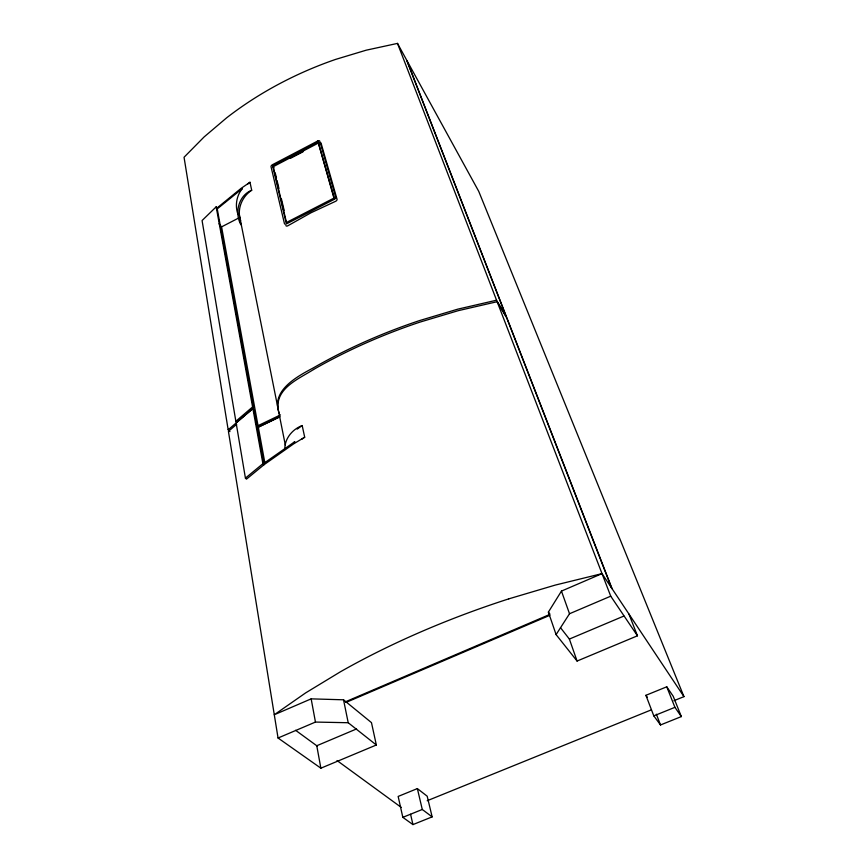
<?xml version="1.0" encoding="UTF-8"?>
<svg xmlns="http://www.w3.org/2000/svg" width="868" height="868" viewBox="0 0 868 868"><rect width="100%" height="100%" fill="white"/><g stroke="black" fill="none" stroke-linecap="round" stroke-linejoin="round"><path stroke-width="1.3" d="M628.877 613.947L637.459 635.799L577.079 661.047L556.095 634.606L548.381 612.114L561.455 591.097L602.023 573.629L683.951 696.635L673.926 700.704M556.095 634.606L569.516 613.741L610.725 596.175L637.459 635.799M246.848 413.808L253.597 408.036L217.076 207.973L216.175 206.834L202.07 220.537L235.857 421.273L236.877 422.336M293.579 442.854L294.849 441.628L263.709 463.425M235.857 421.273L252.588 406.951L216.175 206.834M252.87 408.513L262.917 463.707L263.948 464.771L253.879 409.598L252.87 408.513L236.118 422.835L245.427 478.116L246.469 479.147L263.948 464.771L293.655 443.863L304.69 437.201L302.183 425.548C292.386 429.28 284.454 438.687 284.845 449.472M229.944 431.602L228.165 429.779L245.666 414.817M236.66 424.3L228.414 431.353L278.053 738.006L320.878 768.191L376.343 744.994L371.471 722.632L343.533 699.803L311.156 698.859L274.288 714.744L305.601 692.924L340.571 671.702A404.944 163.325 -17.2 0 1 508.789 598.855M245.427 478.116L262.917 463.707M217.076 207.973L241.065 188.389L249.984 182.258L251.698 190.244C241.912 196.645 236.628 209.513 240.696 220.754M217.239 208.884L242.443 188.475C236.573 195.398 234.892 205.38 237.821 213.929M247.944 183.918L249.984 182.258M297.16 429.118L302.183 425.548M301.641 439.349L304.69 437.201M251.698 190.244C238.505 195.539 234.306 212.888 240.903 224.714L240.425 222.349M313.532 369.508C299.525 378.524 275.905 387.833 278.031 408.578L285.344 445.132M290.248 158.443L303.062 151.781M318.122 142.059L333.941 198.121L286.114 222.664L272.65 165.886L318.122 142.059L334.516 198.946M318.675 142.894L273.236 166.689L286.407 222.175M280.494 414.882L258.035 425.678L221.579 226.873L239.481 217.597M257.546 427.381L279.908 416.629M256.602 425.407L258.328 427.24L279.626 416.998M345.377 701.832L549.401 614.598M346.082 702.407L549.921 615.282M278.053 738.006L315.453 722.067L348.209 722.729L376.343 744.994M356.553 728.936L316.766 745.742L320.878 768.191M560.489 627.662L569.375 639.065L623.918 616.041M417.367 788.589L398.152 796.433L402.828 817.341L412.94 824.6L432.145 816.875L427.186 796.195L417.367 788.589L422.282 809.475L432.145 816.875M645.911 695.311L666.754 686.805L673.21 696.266L681.337 716.588L660.515 724.964L653.799 715.872L645.911 695.311L647.409 697.373M427.186 800.741L651.38 709.84M402.828 817.341L422.282 809.475M653.799 715.872L674.924 707.333L681.337 716.588M508.789 598.855L555.184 585.108L602.023 573.629M228.165 429.779L184.049 157.26L204.11 136.938L226.548 117.896A286.961 206.888 -18.4 0 1 335.612 59.404L366.231 50.181L397.501 43.4L406.517 59.827L506.185 316.516L496.561 300.209L457.718 309.171L419.461 320.607A345.757 194.096 -17.6 0 0 313.174 367.967C297.247 376.473 270.566 390.557 279.203 413.222M611.593 587.994L506.76 318.003L497.136 301.706L458.25 310.668L419.949 322.115A346.082 193.965 -17.6 0 0 313.532 369.508M295.608 730.303L317.417 746.22M337.034 760.542L401.374 807.49M255.452 422.944L258.035 425.678M252.588 406.951L253.597 408.036M219.072 223.76L221.579 226.873M548.381 612.114L549.997 614.186M272.65 165.886L274.006 167.774M683.951 696.635L478.745 191.383L406.973 60.651L612.07 588.71M666.754 686.805L674.924 707.333M397.501 43.4L496.561 300.209M497.136 301.706L610.725 596.175M656.36 714.19L660.515 724.964M561.455 591.097L569.516 613.741M569.375 639.065L577.079 661.047M275.232 172.938L276.469 178.103M277.076 180.685L278.921 188.421M281.373 198.739L284.14 210.349M410.575 814.249L412.94 824.6M343.533 699.803L348.209 722.729M239.264 214.624L277.727 407.027M311.156 698.859L315.453 722.067M258.328 427.24L264.794 462.514M319.63 142.71A1.866 1.128 -31.2 0 1 321.095 143.209L337.034 199.239A1.964 1.248 -31.5 0 1 335.623 201.289L311.026 212.758L287.807 225.788A1.942 1.194 -40 0 1 285.865 225.474M317.807 140.952L272.389 164.757A1.855 1.107 -36 0 0 271.044 166.732L284.422 223.532A1.942 1.215 -36.7 0 0 286.418 223.901L334.288 199.347A1.964 1.226 -35 0 0 335.666 197.231L319.76 141.202A1.866 1.118 -34.6 0 0 317.807 140.952"/></g></svg>
